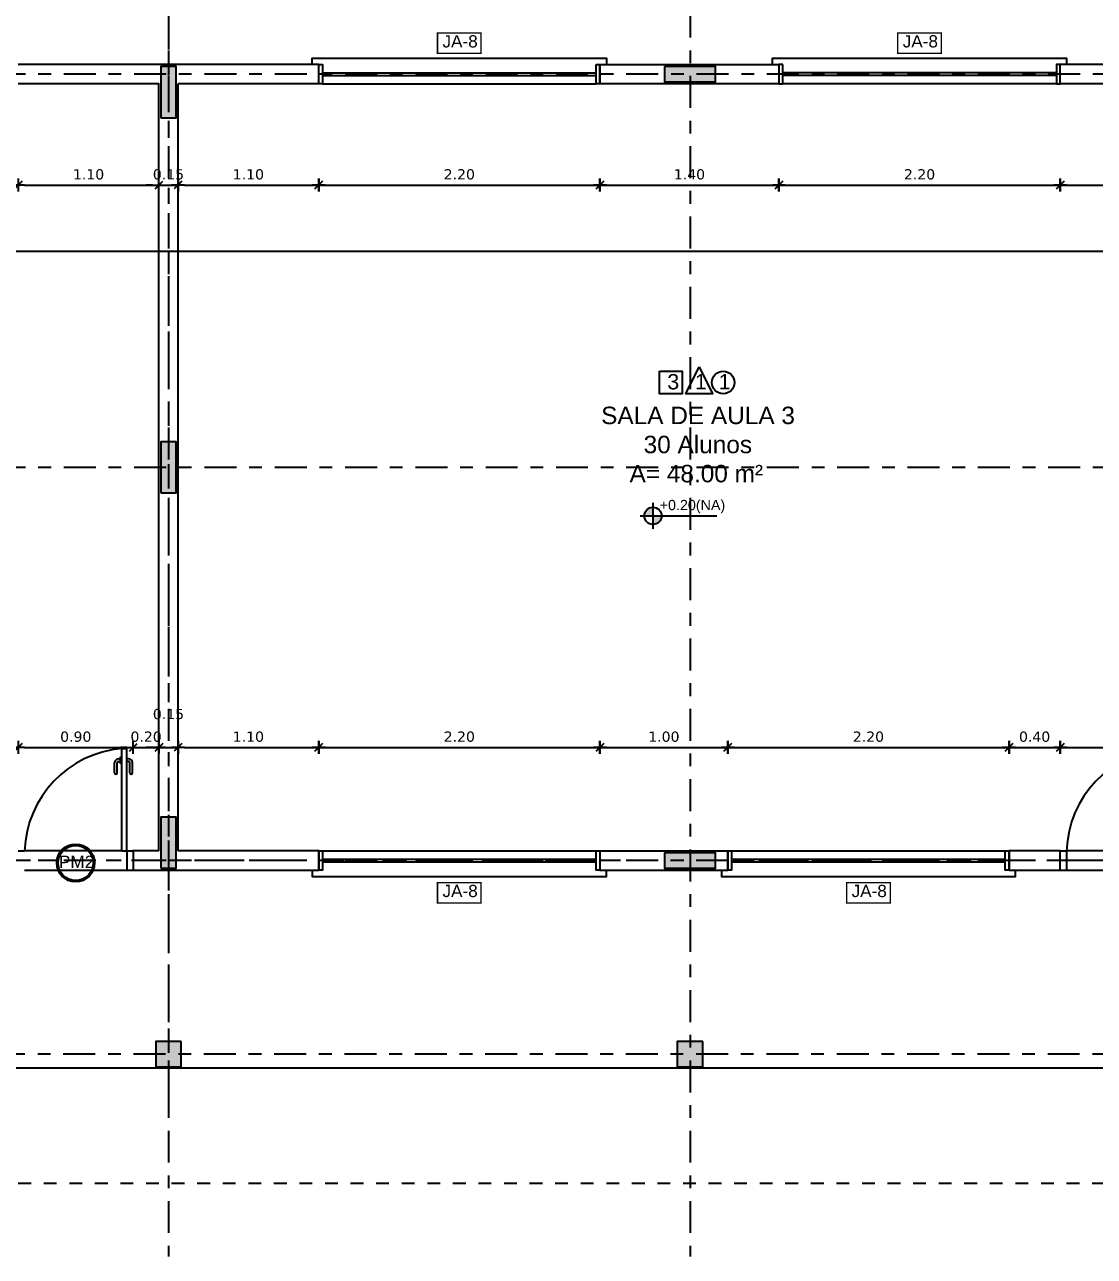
# Model space of a CAD drawing. Extents: x 183 to 373, y 23 to 105.
# Drawn here: x 223.7 to 232.07, y 87.59 to 97.22 of the extents above; entities that cross this region are included whole.
import ezdxf

# ---------------------------------------------------------------- set-up
doc = ezdxf.new("R2010")
doc.units = 0
doc.header["$LTSCALE"] = 0.005
doc.header["$PDMODE"] = 66
for name, pattern in [('C5', [60, 50, -5, 0, -5]), ('DASHDOT', [25.4, 12.7, -6.35, 0, -6.35]), ('HIDDEN', [9.525, 6.35, -3.175])]:
    doc.linetypes.add(name, pattern=pattern)
doc.layers.get('0').update_dxf_attribs({"linetype": 'CONTINUOUS'})
doc.layers.get('DEFPOINTS').update_dxf_attribs({"linetype": 'CONTINUOUS'})
for name, color, linetype in [('A-COTAS', 1, 'CONTINUOUS'), ('A-PAREDE', 5, 'CONTINUOUS'), ('A-PILAR', 6, 'CONTINUOUS'), ('A-PILAR_EIXO', 5, 'DASHDOT'), ('A-PISOS-NIVEL', 1, 'CONTINUOUS'), ('A-PORTA', 2, 'CONTINUOUS'), ('A-SOLEIRA', 1, 'CONTINUOUS'), ('AR-ESQ', 2, 'CONTINUOUS'), ('AR-PRJ-COB', 2, 'HIDDEN'), ('ARQ-CTA-1_050', 1, 'CONTINUOUS'), ('ARQ-EXO-1_100', 251, 'C5'), ('ARQ-HTC', 9, 'CONTINUOUS'), ('ARQ-SMB-1_050', 1, 'CONTINUOUS'), ('ARQ-SMB-1_100', 1, 'CONTINUOUS'), ('ARQ-TXT-1_050', 2, 'CONTINUOUS'), ('ARQ-TXT-1_075', 2, 'CONTINUOUS')]:
    doc.layers.add(name, color=color, linetype=linetype)
doc.styles.add('A20', font='arial.ttf', dxfattribs={"height": 0.2})
doc.styles.add('ESC-50-A20', font='arial.ttf', dxfattribs={"height": 0.1})
doc.styles.add('FNDE Texto Cota 0050', font='verdana.ttf', dxfattribs={"height": 0.08})
doc.dimstyles.new('FNDE 1-0050', dxfattribs={"dimscale": 5, "dimtxt": 0.08, "dimasz": 0.01, "dimexe": 0.15, "dimexo": 0.15, "dimgap": 0.01, "dimtad": 1, "dimzin": 1, "dimdsep": 46, "dimtxsty": 'FNDE Texto Cota 0050', "dimblk": 'tic', "dimcen": 0.015, "dimdle": 0.15, "dimse1": 1, "dimse2": 1, "dimclrd": 251, "dimclre": 251, "dimclrt": 256, "dimaunit": 1, "dimadec": 3, "dimazin": 0, "dimtfac": 1, "dimtix": 1, "dimtmove": 2, "dimatfit": 3, "dimfxl": 0.15, "dimtvp": 1, "dimtolj": 1, "dimtzin": 0, "dimarcsym": 0})

# ---------------------------------------------------------------- blocks, each defined once
blk = doc.blocks.new('tic')
at = {"color": 251}
for p, q in [((-1, 0), (1, 0)), ((0, -1), (0, 1))]:
    blk.add_line(p, q, dxfattribs=at)
blk.add_line((-0.6, -0.6), (0.6, 0.6))
blk = doc.blocks.new('*D16')
at = {"layer": 'ARQ-CTA-1_050', "color": 251, "lineweight": -2, "transparency": 16777216}
blk.add_line((223.7033, 95.9645), (224.7033, 95.9645), dxfattribs=at)
at = {"layer": 'DEFPOINTS', "color": 0, "transparency": 16777216}
for p in [(223.6533, 96.7564), (224.7533, 96.7564), (224.7533, 95.9645)]:
    blk.add_point(p, dxfattribs=at)
at = {"layer": 'ARQ-CTA-1_050', "color": 251, "lineweight": -2, "transparency": 16777216, "xscale": 0.05, "yscale": 0.05, "zscale": 0.05, "rotation": 180}
blk.add_blockref('tic', (223.6533, 95.9645), dxfattribs=at)
at = {"layer": 'ARQ-CTA-1_050', "color": 251, "lineweight": -2, "transparency": 16777216, "xscale": 0.05, "yscale": 0.05, "zscale": 0.05}
blk.add_blockref('tic', (224.7533, 95.9645), dxfattribs=at)
at = {"layer": 'ARQ-CTA-1_050', "transparency": 16777216, "insert": (224.2033, 96.0478), "char_height": 0.08, "attachment_point": 5, "style": 'FNDE Texto Cota 0050'}
blk.add_mtext('\\A1;1.10', dxfattribs=at)
blk = doc.blocks.new('*D17')
at = {"layer": 'ARQ-CTA-1_050', "color": 251, "lineweight": -2, "transparency": 16777216}
for p, q in [((224.7033, 95.9645), (224.6533, 95.9645)), ((224.7533, 95.9645), (224.9033, 95.9645)), ((224.9533, 95.9645), (225.0033, 95.9645))]:
    blk.add_line(p, q, dxfattribs=at)
at = {"layer": 'DEFPOINTS', "color": 0, "transparency": 16777216}
for p in [(224.7533, 96.7564), (224.9033, 96.7564), (224.9033, 95.9645)]:
    blk.add_point(p, dxfattribs=at)
at = {"layer": 'ARQ-CTA-1_050', "color": 251, "lineweight": -2, "transparency": 16777216, "xscale": 0.05, "yscale": 0.05, "zscale": 0.05}
blk.add_blockref('tic', (224.7533, 95.9645), dxfattribs=at)
at = {"layer": 'ARQ-CTA-1_050', "color": 251, "lineweight": -2, "transparency": 16777216, "xscale": 0.05, "yscale": 0.05, "zscale": 0.05, "rotation": 180}
blk.add_blockref('tic', (224.9033, 95.9645), dxfattribs=at)
at = {"layer": 'ARQ-CTA-1_050', "transparency": 16777216, "insert": (224.8283, 96.0478), "char_height": 0.08, "attachment_point": 5, "style": 'FNDE Texto Cota 0050'}
blk.add_mtext('\\A1;0.15', dxfattribs=at)
blk = doc.blocks.new('*D26')
at = {"layer": 'ARQ-CTA-1_050', "color": 251, "lineweight": -2, "transparency": 16777216}
for p, q in [((224.7033, 91.5663), (224.6533, 91.5663)), ((224.7533, 91.5663), (224.9033, 91.5663)), ((224.9533, 91.5663), (225.0033, 91.5663))]:
    blk.add_line(p, q, dxfattribs=at)
at = {"layer": 'DEFPOINTS', "color": 0, "transparency": 16777216}
for p in [(224.9033, 91.5663), (224.7533, 90.7564), (224.9033, 90.7564)]:
    blk.add_point(p, dxfattribs=at)
at = {"layer": 'ARQ-CTA-1_050', "color": 251, "lineweight": -2, "transparency": 16777216, "xscale": 0.05, "yscale": 0.05, "zscale": 0.05}
blk.add_blockref('tic', (224.7533, 91.5663), dxfattribs=at)
at = {"layer": 'ARQ-CTA-1_050', "color": 251, "lineweight": -2, "transparency": 16777216, "xscale": 0.05, "yscale": 0.05, "zscale": 0.05, "rotation": 180}
blk.add_blockref('tic', (224.9033, 91.5663), dxfattribs=at)
at = {"layer": 'ARQ-CTA-1_050', "transparency": 16777216, "insert": (224.8283, 91.8262), "char_height": 0.08, "attachment_point": 5, "style": 'FNDE Texto Cota 0050'}
blk.add_mtext('\\A1;0.15', dxfattribs=at)
blk = doc.blocks.new('*D35')
at = {"layer": 'ARQ-CTA-1_050', "color": 251, "lineweight": -2, "transparency": 16777216}
blk.add_line((216.6533, 95.4479), (257.4533, 95.4479), dxfattribs=at)
at = {"layer": 'DEFPOINTS', "color": 0, "transparency": 16777216}
for p in [(216.6033, 96.9064), (257.5033, 96.9064), (257.5033, 95.4479)]:
    blk.add_point(p, dxfattribs=at)
at = {"layer": 'ARQ-CTA-1_050', "color": 251, "lineweight": -2, "transparency": 16777216, "xscale": 0.05, "yscale": 0.05, "zscale": 0.05, "rotation": 180}
blk.add_blockref('tic', (216.6033, 95.4479), dxfattribs=at)
at = {"layer": 'ARQ-CTA-1_050', "color": 251, "lineweight": -2, "transparency": 16777216, "xscale": 0.05, "yscale": 0.05, "zscale": 0.05}
blk.add_blockref('tic', (257.5033, 95.4479), dxfattribs=at)
at = {"layer": 'ARQ-CTA-1_050', "transparency": 16777216, "insert": (237.0533, 95.5311), "char_height": 0.08, "attachment_point": 5, "style": 'FNDE Texto Cota 0050'}
blk.add_mtext('\\A1;40.90', dxfattribs=at)
blk = doc.blocks.new('*D36')
at = {"layer": 'ARQ-CTA-1_050', "color": 251, "lineweight": -2, "transparency": 16777216}
blk.add_line((224.9533, 95.9645), (225.9533, 95.9645), dxfattribs=at)
at = {"layer": 'DEFPOINTS', "color": 0, "transparency": 16777216}
for p in [(224.9033, 96.5014), (226.0033, 96.5014), (226.0033, 95.9645)]:
    blk.add_point(p, dxfattribs=at)
at = {"layer": 'ARQ-CTA-1_050', "color": 251, "lineweight": -2, "transparency": 16777216, "xscale": 0.05, "yscale": 0.05, "zscale": 0.05, "rotation": 180}
blk.add_blockref('tic', (224.9033, 95.9645), dxfattribs=at)
at = {"layer": 'ARQ-CTA-1_050', "color": 251, "lineweight": -2, "transparency": 16777216, "xscale": 0.05, "yscale": 0.05, "zscale": 0.05}
blk.add_blockref('tic', (226.0033, 95.9645), dxfattribs=at)
at = {"layer": 'ARQ-CTA-1_050', "transparency": 16777216, "insert": (225.4533, 96.0478), "char_height": 0.08, "attachment_point": 5, "style": 'FNDE Texto Cota 0050'}
blk.add_mtext('\\A1;1.10', dxfattribs=at)
blk = doc.blocks.new('*D37')
at = {"layer": 'ARQ-CTA-1_050', "color": 251, "lineweight": -2, "transparency": 16777216}
blk.add_line((226.0533, 95.9645), (228.1533, 95.9645), dxfattribs=at)
at = {"layer": 'DEFPOINTS', "color": 0, "transparency": 16777216}
for p in [(226.0033, 96.7564), (228.2033, 96.7564), (228.2033, 95.9645)]:
    blk.add_point(p, dxfattribs=at)
at = {"layer": 'ARQ-CTA-1_050', "color": 251, "lineweight": -2, "transparency": 16777216, "xscale": 0.05, "yscale": 0.05, "zscale": 0.05, "rotation": 180}
blk.add_blockref('tic', (226.0033, 95.9645), dxfattribs=at)
at = {"layer": 'ARQ-CTA-1_050', "color": 251, "lineweight": -2, "transparency": 16777216, "xscale": 0.05, "yscale": 0.05, "zscale": 0.05}
blk.add_blockref('tic', (228.2033, 95.9645), dxfattribs=at)
at = {"layer": 'ARQ-CTA-1_050', "transparency": 16777216, "insert": (227.1033, 96.0478), "char_height": 0.08, "attachment_point": 5, "style": 'FNDE Texto Cota 0050'}
blk.add_mtext('\\A1;2.20', dxfattribs=at)
blk = doc.blocks.new('*D38')
at = {"layer": 'ARQ-CTA-1_050', "color": 251, "lineweight": -2, "transparency": 16777216}
blk.add_line((228.2533, 95.9645), (229.5533, 95.9645), dxfattribs=at)
at = {"layer": 'DEFPOINTS', "color": 0, "transparency": 16777216}
for p in [(228.2033, 96.7564), (229.6033, 96.7564), (229.6033, 95.9645)]:
    blk.add_point(p, dxfattribs=at)
at = {"layer": 'ARQ-CTA-1_050', "color": 251, "lineweight": -2, "transparency": 16777216, "xscale": 0.05, "yscale": 0.05, "zscale": 0.05, "rotation": 180}
blk.add_blockref('tic', (228.2033, 95.9645), dxfattribs=at)
at = {"layer": 'ARQ-CTA-1_050', "color": 251, "lineweight": -2, "transparency": 16777216, "xscale": 0.05, "yscale": 0.05, "zscale": 0.05}
blk.add_blockref('tic', (229.6033, 95.9645), dxfattribs=at)
at = {"layer": 'ARQ-CTA-1_050', "transparency": 16777216, "insert": (228.9033, 96.0478), "char_height": 0.08, "attachment_point": 5, "style": 'FNDE Texto Cota 0050'}
blk.add_mtext('\\A1;1.40', dxfattribs=at)
blk = doc.blocks.new('*D39')
at = {"layer": 'ARQ-CTA-1_050', "color": 251, "lineweight": -2, "transparency": 16777216}
blk.add_line((229.6533, 95.9645), (231.7533, 95.9645), dxfattribs=at)
at = {"layer": 'DEFPOINTS', "color": 0, "transparency": 16777216}
for p in [(229.6033, 96.7564), (231.8033, 96.7564), (231.8033, 95.9645)]:
    blk.add_point(p, dxfattribs=at)
at = {"layer": 'ARQ-CTA-1_050', "color": 251, "lineweight": -2, "transparency": 16777216, "xscale": 0.05, "yscale": 0.05, "zscale": 0.05, "rotation": 180}
blk.add_blockref('tic', (229.6033, 95.9645), dxfattribs=at)
at = {"layer": 'ARQ-CTA-1_050', "color": 251, "lineweight": -2, "transparency": 16777216, "xscale": 0.05, "yscale": 0.05, "zscale": 0.05}
blk.add_blockref('tic', (231.8033, 95.9645), dxfattribs=at)
at = {"layer": 'ARQ-CTA-1_050', "transparency": 16777216, "insert": (230.7033, 96.0478), "char_height": 0.08, "attachment_point": 5, "style": 'FNDE Texto Cota 0050'}
blk.add_mtext('\\A1;2.20', dxfattribs=at)
blk = doc.blocks.new('*D40')
at = {"layer": 'ARQ-CTA-1_050', "color": 251, "lineweight": -2, "transparency": 16777216}
blk.add_line((231.8533, 95.9645), (232.8533, 95.9645), dxfattribs=at)
at = {"layer": 'DEFPOINTS', "color": 0, "transparency": 16777216}
for p in [(231.8033, 96.7564), (232.9033, 96.7564), (232.9033, 95.9645)]:
    blk.add_point(p, dxfattribs=at)
at = {"layer": 'ARQ-CTA-1_050', "color": 251, "lineweight": -2, "transparency": 16777216, "xscale": 0.05, "yscale": 0.05, "zscale": 0.05, "rotation": 180}
blk.add_blockref('tic', (231.8033, 95.9645), dxfattribs=at)
at = {"layer": 'ARQ-CTA-1_050', "color": 251, "lineweight": -2, "transparency": 16777216, "xscale": 0.05, "yscale": 0.05, "zscale": 0.05}
blk.add_blockref('tic', (232.9033, 95.9645), dxfattribs=at)
at = {"layer": 'ARQ-CTA-1_050', "transparency": 16777216, "insert": (232.3533, 96.0478), "char_height": 0.08, "attachment_point": 5, "style": 'FNDE Texto Cota 0050'}
blk.add_mtext('\\A1;1.10', dxfattribs=at)
blk = doc.blocks.new('*D75')
at = {"layer": 'ARQ-CTA-1_050', "color": 251, "lineweight": -2, "transparency": 16777216}
blk.add_line((223.7033, 91.5663), (224.5033, 91.5663), dxfattribs=at)
at = {"layer": 'DEFPOINTS', "color": 0, "transparency": 16777216}
for p in [(224.5533, 91.5663), (223.6533, 90.7564), (224.5533, 90.7564)]:
    blk.add_point(p, dxfattribs=at)
at = {"layer": 'ARQ-CTA-1_050', "color": 251, "lineweight": -2, "transparency": 16777216, "xscale": 0.05, "yscale": 0.05, "zscale": 0.05, "rotation": 180}
blk.add_blockref('tic', (223.6533, 91.5663), dxfattribs=at)
at = {"layer": 'ARQ-CTA-1_050', "color": 251, "lineweight": -2, "transparency": 16777216, "xscale": 0.05, "yscale": 0.05, "zscale": 0.05}
blk.add_blockref('tic', (224.5533, 91.5663), dxfattribs=at)
at = {"layer": 'ARQ-CTA-1_050', "transparency": 16777216, "insert": (224.1033, 91.6495), "char_height": 0.08, "attachment_point": 5, "style": 'FNDE Texto Cota 0050'}
blk.add_mtext('\\A1;0.90', dxfattribs=at)
blk = doc.blocks.new('*D76')
at = {"layer": 'ARQ-CTA-1_050', "color": 251, "lineweight": -2, "transparency": 16777216}
for p, q in [((224.5033, 91.5663), (224.4533, 91.5663)), ((224.5533, 91.5663), (224.7533, 91.5663)), ((224.8033, 91.5663), (224.8533, 91.5663))]:
    blk.add_line(p, q, dxfattribs=at)
at = {"layer": 'DEFPOINTS', "color": 0, "transparency": 16777216}
for p in [(224.7533, 91.5663), (224.5533, 90.7564), (224.7533, 90.7564)]:
    blk.add_point(p, dxfattribs=at)
at = {"layer": 'ARQ-CTA-1_050', "color": 251, "lineweight": -2, "transparency": 16777216, "xscale": 0.05, "yscale": 0.05, "zscale": 0.05}
blk.add_blockref('tic', (224.5533, 91.5663), dxfattribs=at)
at = {"layer": 'ARQ-CTA-1_050', "color": 251, "lineweight": -2, "transparency": 16777216, "xscale": 0.05, "yscale": 0.05, "zscale": 0.05, "rotation": 180}
blk.add_blockref('tic', (224.7533, 91.5663), dxfattribs=at)
at = {"layer": 'ARQ-CTA-1_050', "transparency": 16777216, "insert": (224.6533, 91.6496), "char_height": 0.08, "attachment_point": 5, "style": 'FNDE Texto Cota 0050'}
blk.add_mtext('\\A1;0.20', dxfattribs=at)
blk = doc.blocks.new('*D77')
at = {"layer": 'ARQ-CTA-1_050', "color": 251, "lineweight": -2, "transparency": 16777216}
blk.add_line((224.9533, 91.5663), (225.9533, 91.5663), dxfattribs=at)
at = {"layer": 'DEFPOINTS', "color": 0, "transparency": 16777216}
for p in [(226.0033, 91.5663), (224.9033, 90.7564), (226.0033, 90.7564)]:
    blk.add_point(p, dxfattribs=at)
at = {"layer": 'ARQ-CTA-1_050', "color": 251, "lineweight": -2, "transparency": 16777216, "xscale": 0.05, "yscale": 0.05, "zscale": 0.05, "rotation": 180}
blk.add_blockref('tic', (224.9033, 91.5663), dxfattribs=at)
at = {"layer": 'ARQ-CTA-1_050', "color": 251, "lineweight": -2, "transparency": 16777216, "xscale": 0.05, "yscale": 0.05, "zscale": 0.05}
blk.add_blockref('tic', (226.0033, 91.5663), dxfattribs=at)
at = {"layer": 'ARQ-CTA-1_050', "transparency": 16777216, "insert": (225.4533, 91.6495), "char_height": 0.08, "attachment_point": 5, "style": 'FNDE Texto Cota 0050'}
blk.add_mtext('\\A1;1.10', dxfattribs=at)
blk = doc.blocks.new('*D78')
at = {"layer": 'ARQ-CTA-1_050', "color": 251, "lineweight": -2, "transparency": 16777216}
blk.add_line((226.0533, 91.5663), (228.1533, 91.5663), dxfattribs=at)
at = {"layer": 'DEFPOINTS', "color": 0, "transparency": 16777216}
for p in [(228.2033, 91.5663), (226.0033, 90.7564), (228.2033, 90.7564)]:
    blk.add_point(p, dxfattribs=at)
at = {"layer": 'ARQ-CTA-1_050', "color": 251, "lineweight": -2, "transparency": 16777216, "xscale": 0.05, "yscale": 0.05, "zscale": 0.05, "rotation": 180}
blk.add_blockref('tic', (226.0033, 91.5663), dxfattribs=at)
at = {"layer": 'ARQ-CTA-1_050', "color": 251, "lineweight": -2, "transparency": 16777216, "xscale": 0.05, "yscale": 0.05, "zscale": 0.05}
blk.add_blockref('tic', (228.2033, 91.5663), dxfattribs=at)
at = {"layer": 'ARQ-CTA-1_050', "transparency": 16777216, "insert": (227.1033, 91.6496), "char_height": 0.08, "attachment_point": 5, "style": 'FNDE Texto Cota 0050'}
blk.add_mtext('\\A1;2.20', dxfattribs=at)
blk = doc.blocks.new('*D79')
at = {"layer": 'ARQ-CTA-1_050', "color": 251, "lineweight": -2, "transparency": 16777216}
blk.add_line((229.2533, 91.5663), (231.3533, 91.5663), dxfattribs=at)
at = {"layer": 'DEFPOINTS', "color": 0, "transparency": 16777216}
for p in [(231.4033, 91.5663), (229.2033, 90.7564), (231.4033, 90.7564)]:
    blk.add_point(p, dxfattribs=at)
at = {"layer": 'ARQ-CTA-1_050', "color": 251, "lineweight": -2, "transparency": 16777216, "xscale": 0.05, "yscale": 0.05, "zscale": 0.05, "rotation": 180}
blk.add_blockref('tic', (229.2033, 91.5663), dxfattribs=at)
at = {"layer": 'ARQ-CTA-1_050', "color": 251, "lineweight": -2, "transparency": 16777216, "xscale": 0.05, "yscale": 0.05, "zscale": 0.05}
blk.add_blockref('tic', (231.4033, 91.5663), dxfattribs=at)
at = {"layer": 'ARQ-CTA-1_050', "transparency": 16777216, "insert": (230.3033, 91.6496), "char_height": 0.08, "attachment_point": 5, "style": 'FNDE Texto Cota 0050'}
blk.add_mtext('\\A1;2.20', dxfattribs=at)
blk = doc.blocks.new('*D80')
at = {"layer": 'ARQ-CTA-1_050', "color": 251, "lineweight": -2, "transparency": 16777216}
blk.add_line((228.2533, 91.5663), (229.1533, 91.5663), dxfattribs=at)
at = {"layer": 'DEFPOINTS', "color": 0, "transparency": 16777216}
for p in [(229.2033, 91.5663), (228.2033, 90.7564), (229.2033, 90.7564)]:
    blk.add_point(p, dxfattribs=at)
at = {"layer": 'ARQ-CTA-1_050', "color": 251, "lineweight": -2, "transparency": 16777216, "xscale": 0.05, "yscale": 0.05, "zscale": 0.05, "rotation": 180}
blk.add_blockref('tic', (228.2033, 91.5663), dxfattribs=at)
at = {"layer": 'ARQ-CTA-1_050', "color": 251, "lineweight": -2, "transparency": 16777216, "xscale": 0.05, "yscale": 0.05, "zscale": 0.05}
blk.add_blockref('tic', (229.2033, 91.5663), dxfattribs=at)
at = {"layer": 'ARQ-CTA-1_050', "transparency": 16777216, "insert": (228.7033, 91.6495), "char_height": 0.08, "attachment_point": 5, "style": 'FNDE Texto Cota 0050'}
blk.add_mtext('\\A1;1.00', dxfattribs=at)
blk = doc.blocks.new('*D81')
at = {"layer": 'ARQ-CTA-1_050', "color": 251, "lineweight": -2, "transparency": 16777216}
blk.add_line((231.4533, 91.5663), (231.7533, 91.5663), dxfattribs=at)
at = {"layer": 'DEFPOINTS', "color": 0, "transparency": 16777216}
for p in [(231.8033, 91.5663), (231.4033, 90.7564), (231.8033, 90.7564)]:
    blk.add_point(p, dxfattribs=at)
at = {"layer": 'ARQ-CTA-1_050', "color": 251, "lineweight": -2, "transparency": 16777216, "xscale": 0.05, "yscale": 0.05, "zscale": 0.05, "rotation": 180}
blk.add_blockref('tic', (231.4033, 91.5663), dxfattribs=at)
at = {"layer": 'ARQ-CTA-1_050', "color": 251, "lineweight": -2, "transparency": 16777216, "xscale": 0.05, "yscale": 0.05, "zscale": 0.05}
blk.add_blockref('tic', (231.8033, 91.5663), dxfattribs=at)
at = {"layer": 'ARQ-CTA-1_050', "transparency": 16777216, "insert": (231.6033, 91.6495), "char_height": 0.08, "attachment_point": 5, "style": 'FNDE Texto Cota 0050'}
blk.add_mtext('\\A1;0.40', dxfattribs=at)
blk = doc.blocks.new('*D82')
at = {"layer": 'ARQ-CTA-1_050', "color": 251, "lineweight": -2, "transparency": 16777216}
blk.add_line((231.8533, 91.5663), (232.6533, 91.5663), dxfattribs=at)
at = {"layer": 'DEFPOINTS', "color": 0, "transparency": 16777216}
for p in [(232.7033, 91.5663), (231.8033, 90.7564), (232.7033, 90.7564)]:
    blk.add_point(p, dxfattribs=at)
at = {"layer": 'ARQ-CTA-1_050', "color": 251, "lineweight": -2, "transparency": 16777216, "xscale": 0.05, "yscale": 0.05, "zscale": 0.05, "rotation": 180}
blk.add_blockref('tic', (231.8033, 91.5663), dxfattribs=at)
at = {"layer": 'ARQ-CTA-1_050', "color": 251, "lineweight": -2, "transparency": 16777216, "xscale": 0.05, "yscale": 0.05, "zscale": 0.05}
blk.add_blockref('tic', (232.7033, 91.5663), dxfattribs=at)
at = {"layer": 'ARQ-CTA-1_050', "transparency": 16777216, "insert": (232.2533, 91.6495), "char_height": 0.08, "attachment_point": 5, "style": 'FNDE Texto Cota 0050'}
blk.add_mtext('\\A1;0.90', dxfattribs=at)
blk = doc.blocks.new('FNDE-Nível Planta-1_050')
at = {"linetype": 'Continuous', "ltscale": 0.5}
h = blk.add_hatch(color=251, dxfattribs=at)
h.paths.add_polyline_path([(135.6984, 5.8271), (135.6984, 5.8943, 0.414214), (135.6312, 5.8271)])
h.paths.add_polyline_path([(135.6984, 5.8271), (135.6984, 5.7599, 0.414214), (135.7656, 5.8271)])
at = {"color": 251}
for p, q in [((135.6984, 5.9279), (135.6984, 5.7263)), ((135.5976, 5.8271), (135.7656, 5.8271)), ((135.7656, 5.8271), (136.1984, 5.8271))]:
    blk.add_line(p, q, dxfattribs=at)
blk.add_circle((135.6984, 5.8271), 0.0672, dxfattribs=at)
blk = doc.blocks.new('*D134')
at = {"layer": 'ARQ-CTA-1_050', "color": 251, "lineweight": -2, "transparency": 16777216}
blk.add_line((208.5033, 98.6732), (240.9783, 98.6732), dxfattribs=at)
at = {"layer": 'DEFPOINTS', "color": 0, "transparency": 16777216}
for p in [(241.0283, 98.6732), (208.4533, 96.9064), (241.0283, 96.9064)]:
    blk.add_point(p, dxfattribs=at)
at = {"layer": 'ARQ-CTA-1_050', "color": 251, "lineweight": -2, "transparency": 16777216, "xscale": 0.05, "yscale": 0.05, "zscale": 0.05, "rotation": 180}
blk.add_blockref('tic', (208.4533, 98.6732), dxfattribs=at)
at = {"layer": 'ARQ-CTA-1_050', "color": 251, "lineweight": -2, "transparency": 16777216, "xscale": 0.05, "yscale": 0.05, "zscale": 0.05}
blk.add_blockref('tic', (241.0283, 98.6732), dxfattribs=at)
at = {"layer": 'ARQ-CTA-1_050', "transparency": 16777216, "insert": (224.7408, 98.7569), "char_height": 0.08, "attachment_point": 5, "style": 'FNDE Texto Cota 0050'}
blk.add_mtext('\\A1;32.58', dxfattribs=at)

msp = doc.modelspace()

# ---------------------------------------------------------------- hatches: boundary and pattern name
at = {"layer": 'A-COTAS'}
h = msp.add_hatch(color=253, dxfattribs=at)
h.dxf.hatch_style = 1
h.paths.add_polyline_path([(224.9283, 89.2664), (224.7283, 89.2664), (224.7283, 89.0664), (224.9283, 89.0664)])
h = msp.add_hatch(color=253, dxfattribs=at)
h.dxf.hatch_style = 1
h.paths.add_polyline_path([(229.0083, 89.2664), (228.8083, 89.2664), (228.8083, 89.0664), (229.0083, 89.0664)])
at = {"layer": 'ARQ-HTC'}
h = msp.add_hatch(color=253, dxfattribs=at)
h.dxf.hatch_style = 1
h.paths.add_polyline_path([(224.7683, 96.4914), (224.8883, 96.4914), (224.8883, 96.8914), (224.7683, 96.8914)])
h = msp.add_hatch(color=253, dxfattribs=at)
h.dxf.hatch_style = 1
h.paths.add_polyline_path([(228.7083, 96.8914), (228.7083, 96.7714), (229.1083, 96.7714), (229.1083, 96.8914)])
h = msp.add_hatch(color=253, dxfattribs=at)
h.dxf.hatch_style = 1
h.paths.add_polyline_path([(224.7683, 93.5564), (224.8883, 93.5564), (224.8883, 93.9564), (224.7683, 93.9564)])
h = msp.add_hatch(color=253, dxfattribs=at)
h.dxf.hatch_style = 1
h.paths.add_polyline_path([(224.7683, 90.6214), (224.8883, 90.6214), (224.8883, 91.0214), (224.7683, 91.0214)])
h = msp.add_hatch(color=253, dxfattribs=at)
h.dxf.hatch_style = 1
h.paths.add_polyline_path([(228.7083, 90.7414), (228.7083, 90.6214), (229.1083, 90.6214), (229.1083, 90.7414)])
at = {"layer": 'ARQ-SMB-1_100'}
h = msp.add_hatch(color=252, dxfattribs=at)
edge = h.paths.add_edge_path()
edge.add_arc((224.1023, 90.6622), 0.1479, 0, 360)
edge = h.paths.add_edge_path(flags=17)
edge.add_arc((224.1023, 90.6622), 0.1372, 0, 360)

# ---------------------------------------------------------------- linework, layer by layer
at = {"layer": 'A-PAREDE'}
for p, q in [((226.0033, 96.9064), (223.6533, 96.9064)), ((226.0033, 96.7564), (226.0033, 96.9064)), ((231.8033, 96.7564), (231.8033, 96.9064)), ((224.7533, 90.7564), (224.7533, 96.7564)), ((224.9033, 90.7564), (224.9033, 96.7564)), ((226.0033, 96.7564), (224.9033, 96.7564)), ((224.7533, 90.7564), (224.5474, 90.7564)), ((224.7533, 90.7564), (224.5533, 90.7564)), ((224.5533, 90.7564), (224.5533, 90.6064)), ((226.0033, 90.7564), (224.9033, 90.7564)), ((226.0033, 90.7564), (226.0033, 90.6064)), ((228.2033, 90.7564), (229.2033, 90.7564)), ((228.2033, 90.7564), (228.2033, 90.6064)), ((229.2033, 90.7564), (229.2033, 90.6064)), ((231.4033, 90.6064), (231.4033, 90.7564)), ((224.5474, 90.6064), (226.0033, 90.6064)), ((228.2033, 90.6064), (229.2033, 90.6064))]:
    msp.add_line(p, q, dxfattribs=at)
for points in [[(229.6033, 96.9064), (229.6033, 96.7564), (228.2033, 96.7564), (228.2033, 96.9064)], [(231.8033, 90.7564), (231.4033, 90.7564), (231.4033, 90.6064), (231.8033, 90.6064)]]:
    msp.add_lwpolyline(points, close=True, dxfattribs=at)
for points in [[(234.1533, 96.9064), (231.8033, 96.9064)], [(224.7533, 90.7564), (224.7533, 90.7564), (224.7533, 96.7564), (223.6533, 96.7564)], [(232.9033, 90.7564), (232.9033, 90.7564), (232.9033, 96.7564), (231.8033, 96.7564)]]:
    msp.add_lwpolyline(points, dxfattribs=at)
at = {"layer": 'A-PILAR', "color": 6}
for points in [[(224.7683, 96.4914), (224.8883, 96.4914), (224.8883, 96.8914), (224.7683, 96.8914)], [(228.7083, 96.8914), (228.7083, 96.7714), (229.1083, 96.7714), (229.1083, 96.8914)], [(224.7683, 93.5564), (224.8883, 93.5564), (224.8883, 93.9564), (224.7683, 93.9564)], [(224.7683, 90.6214), (224.8883, 90.6214), (224.8883, 91.0214), (224.7683, 91.0214)], [(228.7083, 90.7414), (228.7083, 90.6214), (229.1083, 90.6214), (229.1083, 90.7414)], [(224.9283, 89.2664), (224.7283, 89.2664), (224.7283, 89.0664), (224.9283, 89.0664)], [(229.0083, 89.2664), (228.8083, 89.2664), (228.8083, 89.0664), (229.0083, 89.0664)]]:
    msp.add_lwpolyline(points, close=True, dxfattribs=at)
at = {"layer": 'A-PILAR_EIXO', "color": 8, "linetype": 'DASHDOT', "ltscale": 3}
for p, q in [((224.8283, 97.2151), (224.8283, 88.7701)), ((265.9327, 90.6814), (208.2176, 90.6814))]:
    msp.add_line(p, q, dxfattribs=at)
at = {"layer": 'A-PISOS-NIVEL', "color": 2}
msp.add_line((235.4533, 89.0564), (216.6033, 89.0564), dxfattribs=at)
at = {"layer": 'A-PORTA', "color": 1}
for p, q in [((224.4074, 91.3661), (224.4074, 91.4461)), ((224.4274, 91.3661), (224.4274, 91.4461)), ((224.4374, 91.4761), (224.4524, 91.4761)), ((224.4374, 91.4561), (224.4524, 91.4561)), ((224.4524, 91.4411), (224.4524, 91.4911)), ((224.4524, 91.4911), (224.4574, 91.4911)), ((224.4524, 91.4411), (224.4574, 91.4411)), ((224.5024, 91.4911), (224.4974, 91.4911)), ((224.5024, 91.4411), (224.4974, 91.4411)), ((224.5024, 91.4411), (224.5024, 91.4911)), ((224.5174, 91.4761), (224.5024, 91.4761)), ((224.5174, 91.4561), (224.5024, 91.4561)), ((224.5274, 91.3661), (224.5274, 91.4461)), ((224.5474, 91.3661), (224.5474, 91.4461))]:
    msp.add_line(p, q, dxfattribs=at)
for centre, radius, start, end in [((224.5324, 90.7297), 0.8295, 94.77878, 178.14987), ((232.6824, 90.7297), 0.8295, 94.77878, 178.14987), ((224.4374, 91.4461), 0.03, 90, 180), ((224.4374, 91.4461), 0.01, 90, 180), ((224.5174, 91.4461), 0.03, 0, 90), ((224.5174, 91.4461), 0.01, 0, 90), ((224.4174, 91.3661), 0.01, 180, 0), ((224.5374, 91.3661), 0.01, 180, 0)]:
    msp.add_arc(centre, radius, start, end, dxfattribs=at)
at = {"layer": 'A-SOLEIRA'}
for p, q in [((224.4633, 90.7564), (223.7033, 90.7564)), ((232.6133, 90.7564), (231.8533, 90.7564)), ((223.7033, 90.6064), (224.5033, 90.6064)), ((231.8533, 90.6064), (232.6533, 90.6064))]:
    msp.add_line(p, q, dxfattribs=at)
at = {"layer": 'AR-ESQ'}
for p, q in [((226.0333, 96.8414), (228.1733, 96.8414)), ((231.7733, 96.8414), (229.6333, 96.8414)), ((226.0333, 96.8214), (228.1733, 96.8214)), ((231.7733, 96.8214), (229.6333, 96.8214)), ((224.4633, 90.7564), (224.4633, 91.5564)), ((224.4633, 91.5564), (224.5033, 91.5564)), ((224.5033, 90.7564), (224.5033, 91.5564)), ((223.6533, 90.7564), (223.7033, 90.7564)), ((224.4633, 90.7564), (224.5033, 90.7564)), ((224.5033, 90.7564), (224.5033, 90.6064)), ((224.5033, 90.7564), (224.5533, 90.7564)), ((231.8033, 90.7564), (231.8533, 90.7564)), ((231.8533, 90.7564), (231.8533, 90.6064)), ((226.0333, 90.6914), (228.1733, 90.6914)), ((226.0333, 90.6714), (228.1733, 90.6714)), ((229.2333, 90.6914), (231.3733, 90.6914)), ((229.2333, 90.6714), (231.3733, 90.6714)), ((224.5033, 90.6064), (224.5533, 90.6064)), ((231.8033, 90.6064), (231.8533, 90.6064))]:
    msp.add_line(p, q, dxfattribs=at)
at = {"layer": 'AR-ESQ', "color": 1}
for p, q in [((226.0333, 96.7564), (228.1733, 96.7564)), ((231.7733, 96.7564), (229.6333, 96.7564)), ((226.0333, 90.7564), (228.1733, 90.7564)), ((229.2333, 90.7564), (231.3733, 90.7564))]:
    msp.add_line(p, q, dxfattribs=at)
for points in [[(225.9533, 96.9064), (225.9533, 96.9564), (228.2533, 96.9564), (228.2533, 96.9064)], [(229.5533, 96.9064), (229.5533, 96.9564), (231.8533, 96.9564), (231.8533, 96.9064)], [(225.9533, 90.6064), (225.9533, 90.5564), (228.2533, 90.5564), (228.2533, 90.6064)], [(229.1533, 90.6064), (229.1533, 90.5564), (231.4533, 90.5564), (231.4533, 90.6064)]]:
    msp.add_lwpolyline(points, dxfattribs=at)
at = {"layer": 'AR-ESQ'}
for points in [[(226.0033, 96.9064), (226.0333, 96.9064), (226.0333, 96.7564), (226.0033, 96.7564)], [(228.1733, 96.9064), (228.2033, 96.9064), (228.2033, 96.7564), (228.1733, 96.7564)], [(229.6333, 96.9064), (229.6033, 96.9064), (229.6033, 96.7564), (229.6333, 96.7564)], [(231.8033, 96.9064), (231.7733, 96.9064), (231.7733, 96.7564), (231.8033, 96.7564)], [(226.0033, 90.7564), (226.0333, 90.7564), (226.0333, 90.6064), (226.0033, 90.6064)], [(228.1733, 90.7564), (228.2033, 90.7564), (228.2033, 90.6064), (228.1733, 90.6064)], [(229.2033, 90.7564), (229.2333, 90.7564), (229.2333, 90.6064), (229.2033, 90.6064)], [(231.3733, 90.7564), (231.4033, 90.7564), (231.4033, 90.6064), (231.3733, 90.6064)]]:
    msp.add_lwpolyline(points, close=True, dxfattribs=at)
at = {"layer": 'AR-PRJ-COB', "ltscale": 0.5}
msp.add_lwpolyline([(207.5533, 97.8064), (266.5533, 97.8064), (266.5533, 88.1564), (207.5533, 88.1564)], close=True, dxfattribs=at)
at = {"layer": 'ARQ-EXO-1_100'}
for p, q in [((224.8283, 99.0181), (224.8283, 87.5852)), ((228.9083, 99.0181), (228.9083, 87.5852)), ((267.1596, 96.8314, 2.4175), (205.9957, 96.8314, -17.4415)), ((267.1596, 93.7564, 19.859), (205.9957, 93.7564)), ((267.1596, 90.6814, 2.4175), (205.9957, 90.6814, -17.4415)), ((267.1555, 89.1664, 19.8837), (205.9916, 89.1664))]:
    msp.add_line(p, q, dxfattribs=at)
at = {"layer": 'ARQ-SMB-1_100', "color": 252, "ltscale": 10, "const_width": 0.0107}
for points in [[(226.9328, 96.9936), (227.2737, 96.9936), (227.2737, 97.1536), (226.9328, 97.1536)], [(230.5328, 96.9936), (230.8737, 96.9936), (230.8737, 97.1536), (230.5328, 97.1536)], [(226.9328, 90.3481), (227.2737, 90.3481), (227.2737, 90.5081), (226.9328, 90.5081)], [(230.1328, 90.3481), (230.4737, 90.3481), (230.4737, 90.5081), (230.1328, 90.5081)]]:
    msp.add_lwpolyline(points, close=True, dxfattribs=at)
at = {"layer": 'ARQ-SMB-1_100'}
msp.add_lwpolyline([(228.9787, 94.5416), (229.0832, 94.3326), (228.8742, 94.3326), (228.9787, 94.5416)], dxfattribs=at)
msp.add_lwpolyline([(228.6693, 94.5086), (228.8453, 94.5086), (228.8453, 94.3326), (228.6693, 94.3326)], close=True, dxfattribs=at)
msp.add_circle((229.1668, 94.4206), 0.088, dxfattribs=at)
at = {"layer": 'ARQ-SMB-1_100', "color": 252}
for radius in [0.1479, 0.1372]:
    msp.add_circle((224.1023, 90.6622), radius, dxfattribs=at)

# ---------------------------------------------------------------- block references
at = {"layer": 'ARQ-SMB-1_050'}
msp.add_blockref('FNDE-Nível Planta-1_050', (92.9196, 87.5498), dxfattribs=at)

# ---------------------------------------------------------------- texts
at = {"layer": 'ARQ-SMB-1_050', "style": 'ESC-50-A20'}
msp.add_attdef('+0.20(NA)', (228.6707, 93.4219), 'NA', height=0.08, dxfattribs=at)
at = {"layer": 'ARQ-TXT-1_050', "char_height": 0.12, "width": 0.086252, "attachment_point": 1, "style": 'A20'}
for s, insert in [('3', (228.7301, 94.4862)), ('1', (228.9458, 94.4862)), ('1', (229.1316, 94.4862))]:
    msp.add_mtext(s, dxfattribs=dict(at, insert=insert))
at = {"layer": 'ARQ-TXT-1_050', "insert": (227.4105, 94.2312), "char_height": 0.136533, "attachment_point": 1, "style": 'ESC-50-A20'}
msp.add_mtext_dynamic_manual_height_columns('\\pi0.80226;SALA DE AULA 3\\P\\pi1.1345;30 Alunos       \\P\\pi1.0245;A= 48.00 m²', width=2.389517, gutter_width=1, heights=[0], dxfattribs=at)
at = {"layer": 'ARQ-TXT-1_075', "style": 'ESC-50-A20'}
for tag, p in [('JA-8', (226.9716, 97.0407)), ('JA-8', (230.5716, 97.0407)), ('PM2', (223.9718, 90.6232)), ('JA-8', (226.9716, 90.3952)), ('JA-8', (230.1716, 90.3952))]:
    msp.add_attdef(tag, p, '', height=0.096, dxfattribs=at)

# ---------------------------------------------------------------- dimensions: what is measured, and where the dimension line sits
at = {"layer": 'ARQ-CTA-1_050'}
for base, p1, p2, picture, middle in [((241.0282742871, 98.6732042335), (208.4532742871, 96.9064469288), (241.0282742871, 96.9064469288), '*D134', (224.7407742871, 98.7568576922)), ((257.5033, 95.4479), (216.6033, 96.9064), (257.5033, 96.9064), '*D35', (237.0533, 95.5311)), ((224.7533, 95.9645), (223.6533, 96.7564), (224.7533, 96.7564), '*D16', (224.2033, 96.0478)), ((224.9033, 95.9645), (224.7533, 96.7564), (224.9033, 96.7564), '*D17', (224.8283, 96.0478)), ((228.2033, 95.9645), (226.0033, 96.7564), (228.2033, 96.7564), '*D37', (227.1033, 96.0478)), ((229.6033, 95.9645), (228.2033, 96.7564), (229.6033, 96.7564), '*D38', (228.9033, 96.0478)), ((231.8033, 95.9645), (229.6033, 96.7564), (231.8033, 96.7564), '*D39', (230.7033, 96.0478)), ((232.9033, 95.9645), (231.8033, 96.7564), (232.9033, 96.7564), '*D40', (232.3533, 96.0478)), ((226.0033, 95.9645), (224.9033, 96.5014), (226.0033, 96.5014), '*D36', (225.4533, 96.0478)), ((224.5533, 91.5663), (223.6533, 90.7564), (224.5533, 90.7564), '*D75', (224.1033, 91.6495)), ((224.7533, 91.5663), (224.5533, 90.7564), (224.7533, 90.7564), '*D76', (224.6533, 91.6496)), ((226.0033, 91.5663), (224.9033, 90.7564), (226.0033, 90.7564), '*D77', (225.4533, 91.6495)), ((228.2033, 91.5663), (226.0033, 90.7564), (228.2033, 90.7564), '*D78', (227.1033, 91.6496)), ((229.2033, 91.5663), (228.2033, 90.7564), (229.2033, 90.7564), '*D80', (228.7033, 91.6495)), ((231.4033, 91.5663), (229.2033, 90.7564), (231.4033, 90.7564), '*D79', (230.3033, 91.6496)), ((231.8033, 91.5663), (231.4033, 90.7564), (231.8033, 90.7564), '*D81', (231.6033, 91.6495)), ((232.7033, 91.5663), (231.8033, 90.7564), (232.7033, 90.7564), '*D82', (232.2533, 91.6495))]:
    dim = msp.add_linear_dim(base=base, p1=p1, p2=p2, dimstyle='FNDE 1-0050', override={"dimtad": 0}, dxfattribs=at)
    dim.commit()
    dim.dimension.update_dxf_attribs({"geometry": picture, "text_midpoint": middle})
dim = msp.add_linear_dim(base=(224.9033, 91.5663), p1=(224.7533, 90.7564), p2=(224.9033, 90.7564), dimstyle='FNDE 1-0050', override={"dimtad": 0}, dxfattribs=at)
dim.commit()
dim.dimension.update_dxf_attribs({"geometry": '*D26', "text_midpoint": (224.8283, 91.8262), "dimtype": 160})

doc.saveas('drawing.dxf')
